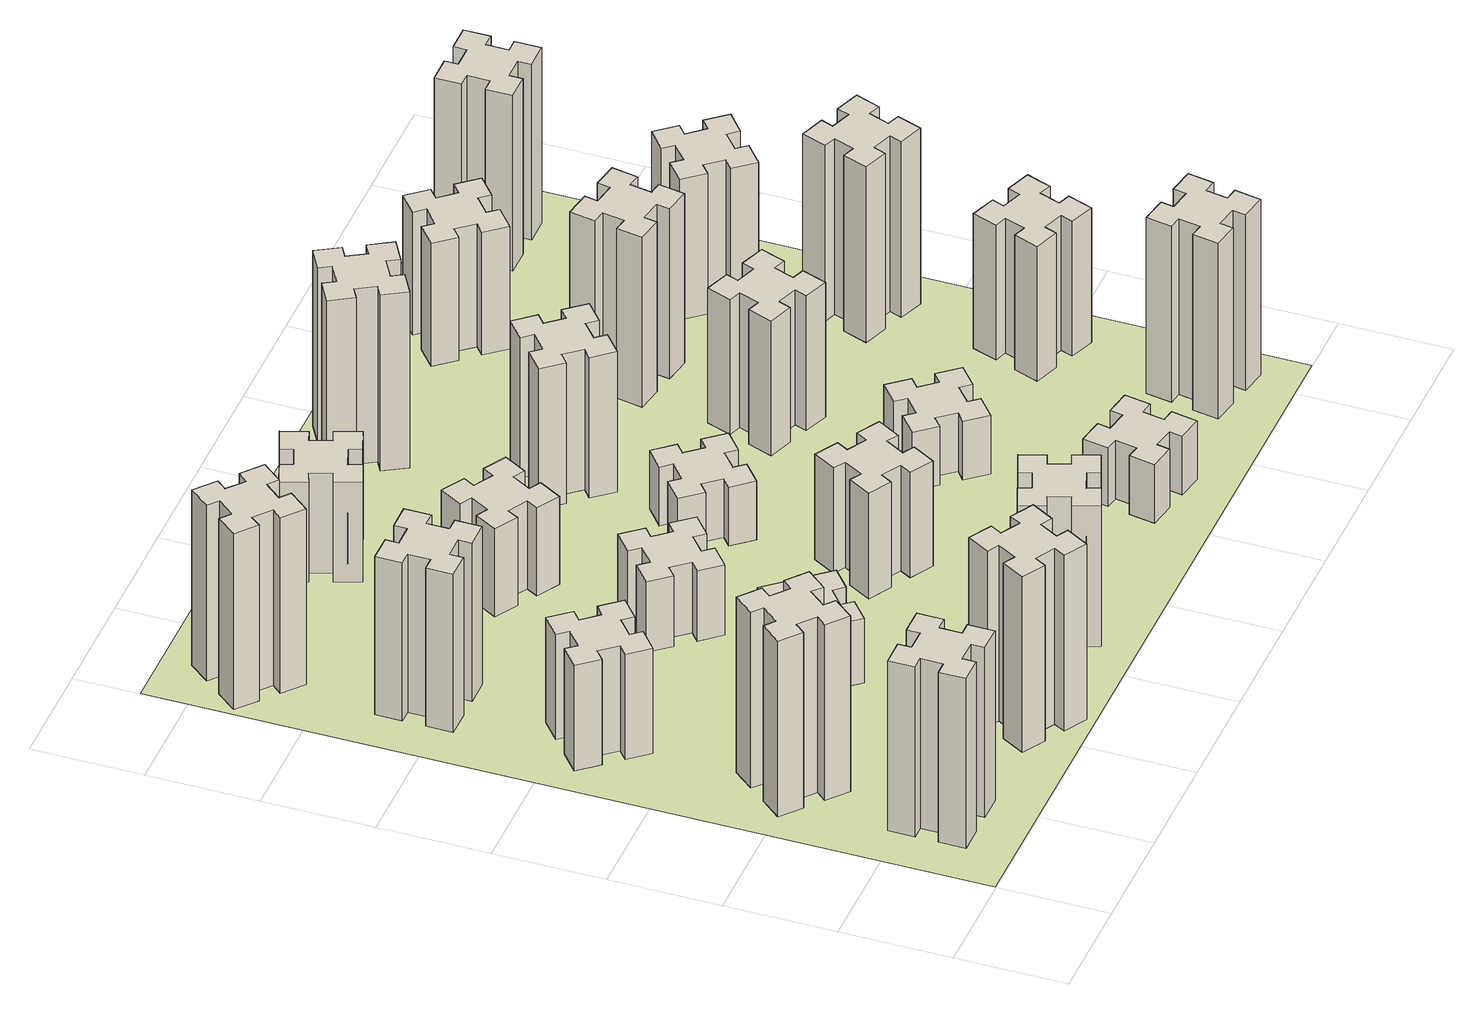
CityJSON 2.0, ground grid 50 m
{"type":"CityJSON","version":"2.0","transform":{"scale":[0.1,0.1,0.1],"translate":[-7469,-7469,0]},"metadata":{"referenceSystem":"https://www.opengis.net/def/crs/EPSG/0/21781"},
"CityObjects":{
"building1":{"type":"Building","attributes":{"class":"1000","function":"1000","usage":"1000","yearOfConstruction":2016,"roofType":"1000","measuredHeight":87,"storeysAboveGround":30,"storeysBelowGround":0},"geometry":[{"type":"Solid","lod":"1","boundaries":[[[[0,1,2,3,4,5,6,7,8,9,10,11,12,13,14,15,16,17,18,19]],[[17,16,20,21]],[[16,15,22,20]],[[15,14,23,22]],[[14,13,24,23]],[[13,12,25,24]],[[12,11,26,25]],[[11,10,27,26]],[[10,9,28,27]],[[9,8,29,28]],[[8,7,30,29]],[[7,6,31,30]],[[6,5,32,31]],[[5,4,33,32]],[[4,3,34,33]],[[3,2,35,34]],[[2,1,36,35]],[[1,0,37,36]],[[0,19,38,37]],[[19,18,39,38]],[[18,17,21,39]],[[24,25,26,27,28,29,30,31,32,33,34,35,36,37,38,39,21,20,22,23]]]]}]},
"building2":{"type":"Building","attributes":{"class":"1000","function":"1000","usage":"1000","yearOfConstruction":2016,"roofType":"1000","measuredHeight":90,"storeysAboveGround":30,"storeysBelowGround":0},"geometry":[{"type":"Solid","lod":"1","boundaries":[[[[40,41,42,43,44,45,46,47,48,49,50,51,52,53,54,55,56,57,58,59]],[[57,56,60,61]],[[56,55,62,60]],[[55,54,63,62]],[[54,53,64,63]],[[53,52,65,64]],[[52,51,66,65]],[[51,50,67,66]],[[50,49,68,67]],[[49,48,69,68]],[[48,47,70,69]],[[47,46,71,70]],[[46,45,72,71]],[[45,44,73,72]],[[44,43,74,73]],[[43,42,75,74]],[[42,41,76,75]],[[41,40,77,76]],[[40,59,78,77]],[[59,58,79,78]],[[58,57,61,79]],[[64,65,66,67,68,69,70,71,72,73,74,75,76,77,78,79,61,60,62,63]]]]}]},
"building3":{"type":"Building","attributes":{"class":"1000","function":"1000","usage":"1000","yearOfConstruction":2016,"roofType":"1000","measuredHeight":54,"storeysAboveGround":30,"storeysBelowGround":0},"geometry":[{"type":"Solid","lod":"1","boundaries":[[[[80,81,82,83,84,85,86,87,88,89,90,91,92,93,94,95,96,97,98,99]],[[97,96,100,101]],[[96,95,102,100]],[[95,94,103,102]],[[94,93,104,103]],[[93,92,105,104]],[[92,91,106,105]],[[91,90,107,106]],[[90,89,108,107]],[[89,88,109,108]],[[88,87,110,109]],[[87,86,111,110]],[[86,85,112,111]],[[85,84,113,112]],[[84,83,114,113]],[[83,82,115,114]],[[82,81,116,115]],[[81,80,117,116]],[[80,99,118,117]],[[99,98,119,118]],[[98,97,101,119]],[[104,105,106,107,108,109,110,111,112,113,114,115,116,117,118,119,101,100,102,103]]]]}]},
"building4":{"type":"Building","attributes":{"class":"1000","function":"1000","usage":"1000","yearOfConstruction":2016,"roofType":"1000","measuredHeight":81,"storeysAboveGround":30,"storeysBelowGround":0},"geometry":[{"type":"Solid","lod":"1","boundaries":[[[[120,121,122,123,124,125,126,127,128,129,130,131,132,133,134,135,136,137,138,139]],[[137,136,140,141]],[[136,135,142,140]],[[135,134,143,142]],[[134,133,144,143]],[[133,132,145,144]],[[132,131,146,145]],[[131,130,147,146]],[[130,129,148,147]],[[129,128,149,148]],[[128,127,150,149]],[[127,126,151,150]],[[126,125,152,151]],[[125,124,153,152]],[[124,123,154,153]],[[123,122,155,154]],[[122,121,156,155]],[[121,120,157,156]],[[120,139,158,157]],[[139,138,159,158]],[[138,137,141,159]],[[144,145,146,147,148,149,150,151,152,153,154,155,156,157,158,159,141,140,142,143]]]]}]},
"building5":{"type":"Building","attributes":{"class":"1000","function":"1000","usage":"1000","yearOfConstruction":2016,"roofType":"1000","measuredHeight":90,"storeysAboveGround":30,"storeysBelowGround":0},"geometry":[{"type":"Solid","lod":"1","boundaries":[[[[160,161,162,163,164,165,166,167,168,169,170,171,172,173,174,175,176,177,178,179]],[[177,176,180,181]],[[176,175,182,180]],[[175,174,183,182]],[[174,173,184,183]],[[173,172,185,184]],[[172,171,186,185]],[[171,170,187,186]],[[170,169,188,187]],[[169,168,189,188]],[[168,167,190,189]],[[167,166,191,190]],[[166,165,192,191]],[[165,164,193,192]],[[164,163,194,193]],[[163,162,195,194]],[[162,161,196,195]],[[161,160,197,196]],[[160,179,198,197]],[[179,178,199,198]],[[178,177,181,199]],[[184,185,186,187,188,189,190,191,192,193,194,195,196,197,198,199,181,180,182,183]]]]}]},
"building6":{"type":"Building","attributes":{"class":"1000","function":"1000","usage":"1000","yearOfConstruction":2016,"roofType":"1000","measuredHeight":90,"storeysAboveGround":30,"storeysBelowGround":0},"geometry":[{"type":"Solid","lod":"1","boundaries":[[[[200,201,202,203,204,205,206,207,208,209,210,211,212,213,214,215,216,217,218,219]],[[217,216,220,221]],[[216,215,222,220]],[[215,214,223,222]],[[214,213,224,223]],[[213,212,225,224]],[[212,211,226,225]],[[211,210,227,226]],[[210,209,228,227]],[[209,208,229,228]],[[208,207,230,229]],[[207,206,231,230]],[[206,205,232,231]],[[205,204,233,232]],[[204,203,234,233]],[[203,202,235,234]],[[202,201,236,235]],[[201,200,237,236]],[[200,219,238,237]],[[219,218,239,238]],[[218,217,221,239]],[[224,225,226,227,228,229,230,231,232,233,234,235,236,237,238,239,221,220,222,223]]]]}]},
"building7":{"type":"Building","attributes":{"class":"1000","function":"1000","usage":"1000","yearOfConstruction":2016,"roofType":"1000","measuredHeight":33,"storeysAboveGround":30,"storeysBelowGround":0},"geometry":[{"type":"Solid","lod":"1","boundaries":[[[[240,241,242,243,244,245,246,247,248,249,250,251,252,253,254,255,256,257,258,259]],[[257,256,260,261]],[[256,255,262,260]],[[255,254,263,262]],[[254,253,264,263]],[[253,252,265,264]],[[252,251,266,265]],[[251,250,267,266]],[[250,249,268,267]],[[249,248,269,268]],[[248,247,270,269]],[[247,246,271,270]],[[246,245,272,271]],[[245,244,273,272]],[[244,243,274,273]],[[243,242,275,274]],[[242,241,276,275]],[[241,240,277,276]],[[240,259,278,277]],[[259,258,279,278]],[[258,257,261,279]],[[264,265,266,267,268,269,270,271,272,273,274,275,276,277,278,279,261,260,262,263]]]]}]},
"building8":{"type":"Building","attributes":{"class":"1000","function":"1000","usage":"1000","yearOfConstruction":2016,"roofType":"1000","measuredHeight":36,"storeysAboveGround":30,"storeysBelowGround":0},"geometry":[{"type":"Solid","lod":"1","boundaries":[[[[280,281,282,283,284,285,286,287,288,289,290,291,292,293,294,295,296,297,298,299]],[[297,296,300,301]],[[296,295,302,300]],[[295,294,303,302]],[[294,293,304,303]],[[293,292,305,304]],[[292,291,306,305]],[[291,290,307,306]],[[290,289,308,307]],[[289,288,309,308]],[[288,287,310,309]],[[287,286,311,310]],[[286,285,312,311]],[[285,284,313,312]],[[284,283,314,313]],[[283,282,315,314]],[[282,281,316,315]],[[281,280,317,316]],[[280,299,318,317]],[[299,298,319,318]],[[298,297,301,319]],[[304,305,306,307,308,309,310,311,312,313,314,315,316,317,318,319,301,300,302,303]]]]}]},
"building9":{"type":"Building","attributes":{"class":"1000","function":"1000","usage":"1000","yearOfConstruction":2016,"roofType":"1000","measuredHeight":72,"storeysAboveGround":30,"storeysBelowGround":0},"geometry":[{"type":"Solid","lod":"1","boundaries":[[[[320,321,322,323,324,325,326,327,328,329,330,331,332,333,334,335,336,337,338,339]],[[337,336,340,341]],[[336,335,342,340]],[[335,334,343,342]],[[334,333,344,343]],[[333,332,345,344]],[[332,331,346,345]],[[331,330,347,346]],[[330,329,348,347]],[[329,328,349,348]],[[328,327,350,349]],[[327,326,351,350]],[[326,325,352,351]],[[325,324,353,352]],[[324,323,354,353]],[[323,322,355,354]],[[322,321,356,355]],[[321,320,357,356]],[[320,339,358,357]],[[339,338,359,358]],[[338,337,341,359]],[[344,345,346,347,348,349,350,351,352,353,354,355,356,357,358,359,341,340,342,343]]]]}]},
"building10":{"type":"Building","attributes":{"class":"1000","function":"1000","usage":"1000","yearOfConstruction":2016,"roofType":"1000","measuredHeight":45,"storeysAboveGround":30,"storeysBelowGround":0},"geometry":[{"type":"Solid","lod":"1","boundaries":[[[[360,361,362,363,364,365,366,367,368,369,370,371,372,373,374,375,376,377,378,379]],[[377,376,380,381]],[[376,375,382,380]],[[375,374,383,382]],[[374,373,384,383]],[[373,372,385,384]],[[372,371,386,385]],[[371,370,387,386]],[[370,369,388,387]],[[369,368,389,388]],[[368,367,390,389]],[[367,366,391,390]],[[366,365,392,391]],[[365,364,393,392]],[[364,363,394,393]],[[363,362,395,394]],[[362,361,396,395]],[[361,360,397,396]],[[360,379,398,397]],[[379,378,399,398]],[[378,377,381,399]],[[384,385,386,387,388,389,390,391,392,393,394,395,396,397,398,399,381,380,382,383]]]]}]},
"building11":{"type":"Building","attributes":{"class":"1000","function":"1000","usage":"1000","yearOfConstruction":2016,"roofType":"1000","measuredHeight":51,"storeysAboveGround":30,"storeysBelowGround":0},"geometry":[{"type":"Solid","lod":"1","boundaries":[[[[400,401,402,403,404,405,406,407,408,409,410,411,412,413,414,415,416,417,418,419]],[[417,416,420,421]],[[416,415,422,420]],[[415,414,423,422]],[[414,413,424,423]],[[413,412,425,424]],[[412,411,426,425]],[[411,410,427,426]],[[410,409,428,427]],[[409,408,429,428]],[[408,407,430,429]],[[407,406,431,430]],[[406,405,432,431]],[[405,404,433,432]],[[404,403,434,433]],[[403,402,435,434]],[[402,401,436,435]],[[401,400,437,436]],[[400,419,438,437]],[[419,418,439,438]],[[418,417,421,439]],[[424,425,426,427,428,429,430,431,432,433,434,435,436,437,438,439,421,420,422,423]]]]}]},
"building12":{"type":"Building","attributes":{"class":"1000","function":"1000","usage":"1000","yearOfConstruction":2016,"roofType":"1000","measuredHeight":54,"storeysAboveGround":30,"storeysBelowGround":0},"geometry":[{"type":"Solid","lod":"1","boundaries":[[[[440,441,442,443,444,445,446,447,448,449,450,451,452,453,454,455,456,457,458,459]],[[457,456,460,461]],[[456,455,462,460]],[[455,454,463,462]],[[454,453,464,463]],[[453,452,465,464]],[[452,451,466,465]],[[451,450,467,466]],[[450,449,468,467]],[[449,448,469,468]],[[448,447,470,469]],[[447,446,471,470]],[[446,445,472,471]],[[445,444,473,472]],[[444,443,474,473]],[[443,442,475,474]],[[442,441,476,475]],[[441,440,477,476]],[[440,459,478,477]],[[459,458,479,478]],[[458,457,461,479]],[[464,465,466,467,468,469,470,471,472,473,474,475,476,477,478,479,461,460,462,463]]]]}]},
"building13":{"type":"Building","attributes":{"class":"1000","function":"1000","usage":"1000","yearOfConstruction":2016,"roofType":"1000","measuredHeight":30,"storeysAboveGround":30,"storeysBelowGround":0},"geometry":[{"type":"Solid","lod":"1","boundaries":[[[[480,481,482,483,484,485,486,487,488,489,490,491,492,493,494,495,496,497,498,499]],[[497,496,500,501]],[[496,495,502,500]],[[495,494,503,502]],[[494,493,504,503]],[[493,492,505,504]],[[492,491,506,505]],[[491,490,507,506]],[[490,489,508,507]],[[489,488,509,508]],[[488,487,510,509]],[[487,486,511,510]],[[486,485,512,511]],[[485,484,513,512]],[[484,483,514,513]],[[483,482,515,514]],[[482,481,516,515]],[[481,480,517,516]],[[480,499,518,517]],[[499,498,519,518]],[[498,497,501,519]],[[504,505,506,507,508,509,510,511,512,513,514,515,516,517,518,519,501,500,502,503]]]]}]},
"building14":{"type":"Building","attributes":{"class":"1000","function":"1000","usage":"1000","yearOfConstruction":2016,"roofType":"1000","measuredHeight":72,"storeysAboveGround":30,"storeysBelowGround":0},"geometry":[{"type":"Solid","lod":"1","boundaries":[[[[520,521,522,523,524,525,526,527,528,529,530,531,532,533,534,535,536,537,538,539]],[[537,536,540,541]],[[536,535,542,540]],[[535,534,543,542]],[[534,533,544,543]],[[533,532,545,544]],[[532,531,546,545]],[[531,530,547,546]],[[530,529,548,547]],[[529,528,549,548]],[[528,527,550,549]],[[527,526,551,550]],[[526,525,552,551]],[[525,524,553,552]],[[524,523,554,553]],[[523,522,555,554]],[[522,521,556,555]],[[521,520,557,556]],[[520,539,558,557]],[[539,538,559,558]],[[538,537,541,559]],[[544,545,546,547,548,549,550,551,552,553,554,555,556,557,558,559,541,540,542,543]]]]}]},
"building15":{"type":"Building","attributes":{"class":"1000","function":"1000","usage":"1000","yearOfConstruction":2016,"roofType":"1000","measuredHeight":30,"storeysAboveGround":30,"storeysBelowGround":0},"geometry":[{"type":"Solid","lod":"1","boundaries":[[[[560,561,562,563,564,565,566,567,568,569,570,571,572,573,574,575,576,577,578,579]],[[577,576,580,581]],[[576,575,582,580]],[[575,574,583,582]],[[574,573,584,583]],[[573,572,585,584]],[[572,571,586,585]],[[571,570,587,586]],[[570,569,588,587]],[[569,568,589,588]],[[568,567,590,589]],[[567,566,591,590]],[[566,565,592,591]],[[565,564,593,592]],[[564,563,594,593]],[[563,562,595,594]],[[562,561,596,595]],[[561,560,597,596]],[[560,579,598,597]],[[579,578,599,598]],[[578,577,581,599]],[[584,585,586,587,588,589,590,591,592,593,594,595,596,597,598,599,581,580,582,583]]]]}]},
"building16":{"type":"Building","attributes":{"class":"1000","function":"1000","usage":"1000","yearOfConstruction":2016,"roofType":"1000","measuredHeight":90,"storeysAboveGround":30,"storeysBelowGround":0},"geometry":[{"type":"Solid","lod":"1","boundaries":[[[[600,601,602,603,604,605,606,607,608,609,610,611,612,613,614,615,616,617,618,619]],[[617,616,620,621]],[[616,615,622,620]],[[615,614,623,622]],[[614,613,624,623]],[[613,612,625,624]],[[612,611,626,625]],[[611,610,627,626]],[[610,609,628,627]],[[609,608,629,628]],[[608,607,630,629]],[[607,606,631,630]],[[606,605,632,631]],[[605,604,633,632]],[[604,603,634,633]],[[603,602,635,634]],[[602,601,636,635]],[[601,600,637,636]],[[600,619,638,637]],[[619,618,639,638]],[[618,617,621,639]],[[624,625,626,627,628,629,630,631,632,633,634,635,636,637,638,639,621,620,622,623]]]]}]},
"building17":{"type":"Building","attributes":{"class":"1000","function":"1000","usage":"1000","yearOfConstruction":2016,"roofType":"1000","measuredHeight":30,"storeysAboveGround":30,"storeysBelowGround":0},"geometry":[{"type":"Solid","lod":"1","boundaries":[[[[640,641,642,643,644,645,646,647,648,649,650,651,652,653,654,655,656,657,658,659]],[[657,656,660,661]],[[656,655,662,660]],[[655,654,663,662]],[[654,653,664,663]],[[653,652,665,664]],[[652,651,666,665]],[[651,650,667,666]],[[650,649,668,667]],[[649,648,669,668]],[[648,647,670,669]],[[647,646,671,670]],[[646,645,672,671]],[[645,644,673,672]],[[644,643,674,673]],[[643,642,675,674]],[[642,641,676,675]],[[641,640,677,676]],[[640,659,678,677]],[[659,658,679,678]],[[658,657,661,679]],[[664,665,666,667,668,669,670,671,672,673,674,675,676,677,678,679,661,660,662,663]]]]}]},
"building18":{"type":"Building","attributes":{"class":"1000","function":"1000","usage":"1000","yearOfConstruction":2016,"roofType":"1000","measuredHeight":69,"storeysAboveGround":30,"storeysBelowGround":0},"geometry":[{"type":"Solid","lod":"1","boundaries":[[[[680,681,682,683,684,685,686,687,688,689,690,691,692,693,694,695,696,697,698,699]],[[697,696,700,701]],[[696,695,702,700]],[[695,694,703,702]],[[694,693,704,703]],[[693,692,705,704]],[[692,691,706,705]],[[691,690,707,706]],[[690,689,708,707]],[[689,688,709,708]],[[688,687,710,709]],[[687,686,711,710]],[[686,685,712,711]],[[685,684,713,712]],[[684,683,714,713]],[[683,682,715,714]],[[682,681,716,715]],[[681,680,717,716]],[[680,699,718,717]],[[699,698,719,718]],[[698,697,701,719]],[[704,705,706,707,708,709,710,711,712,713,714,715,716,717,718,719,701,700,702,703]]]]}]},
"building19":{"type":"Building","attributes":{"class":"1000","function":"1000","usage":"1000","yearOfConstruction":2016,"roofType":"1000","measuredHeight":87,"storeysAboveGround":30,"storeysBelowGround":0},"geometry":[{"type":"Solid","lod":"1","boundaries":[[[[720,721,722,723,724,725,726,727,728,729,730,731,732,733,734,735,736,737,738,739]],[[737,736,740,741]],[[736,735,742,740]],[[735,734,743,742]],[[734,733,744,743]],[[733,732,745,744]],[[732,731,746,745]],[[731,730,747,746]],[[730,729,748,747]],[[729,728,749,748]],[[728,727,750,749]],[[727,726,751,750]],[[726,725,752,751]],[[725,724,753,752]],[[724,723,754,753]],[[723,722,755,754]],[[722,721,756,755]],[[721,720,757,756]],[[720,739,758,757]],[[739,738,759,758]],[[738,737,741,759]],[[744,745,746,747,748,749,750,751,752,753,754,755,756,757,758,759,741,740,742,743]]]]}]},
"building20":{"type":"Building","attributes":{"class":"1000","function":"1000","usage":"1000","yearOfConstruction":2016,"roofType":"1000","measuredHeight":90,"storeysAboveGround":30,"storeysBelowGround":0},"geometry":[{"type":"Solid","lod":"1","boundaries":[[[[760,761,762,763,764,765,766,767,768,769,770,771,772,773,774,775,776,777,778,779]],[[777,776,780,781]],[[776,775,782,780]],[[775,774,783,782]],[[774,773,784,783]],[[773,772,785,784]],[[772,771,786,785]],[[771,770,787,786]],[[770,769,788,787]],[[769,768,789,788]],[[768,767,790,789]],[[767,766,791,790]],[[766,765,792,791]],[[765,764,793,792]],[[764,763,794,793]],[[763,762,795,794]],[[762,761,796,795]],[[761,760,797,796]],[[760,779,798,797]],[[779,778,799,798]],[[778,777,781,799]],[[784,785,786,787,788,789,790,791,792,793,794,795,796,797,798,799,781,780,782,783]]]]}]},
"building21":{"type":"Building","attributes":{"class":"1000","function":"1000","usage":"1000","yearOfConstruction":2016,"roofType":"1000","measuredHeight":63,"storeysAboveGround":30,"storeysBelowGround":0},"geometry":[{"type":"Solid","lod":"1","boundaries":[[[[800,801,802,803,804,805,806,807,808,809,810,811,812,813,814,815,816,817,818,819]],[[817,816,820,821]],[[816,815,822,820]],[[815,814,823,822]],[[814,813,824,823]],[[813,812,825,824]],[[812,811,826,825]],[[811,810,827,826]],[[810,809,828,827]],[[809,808,829,828]],[[808,807,830,829]],[[807,806,831,830]],[[806,805,832,831]],[[805,804,833,832]],[[804,803,834,833]],[[803,802,835,834]],[[802,801,836,835]],[[801,800,837,836]],[[800,819,838,837]],[[819,818,839,838]],[[818,817,821,839]],[[824,825,826,827,828,829,830,831,832,833,834,835,836,837,838,839,821,820,822,823]]]]}]},
"building22":{"type":"Building","attributes":{"class":"1000","function":"1000","usage":"1000","yearOfConstruction":2016,"roofType":"1000","measuredHeight":69,"storeysAboveGround":30,"storeysBelowGround":0},"geometry":[{"type":"Solid","lod":"1","boundaries":[[[[840,841,842,843,844,845,846,847,848,849,850,851,852,853,854,855,856,857,858,859]],[[857,856,860,861]],[[856,855,862,860]],[[855,854,863,862]],[[854,853,864,863]],[[853,852,865,864]],[[852,851,866,865]],[[851,850,867,866]],[[850,849,868,867]],[[849,848,869,868]],[[848,847,870,869]],[[847,846,871,870]],[[846,845,872,871]],[[845,844,873,872]],[[844,843,874,873]],[[843,842,875,874]],[[842,841,876,875]],[[841,840,877,876]],[[840,859,878,877]],[[859,858,879,878]],[[858,857,861,879]],[[864,865,866,867,868,869,870,871,872,873,874,875,876,877,878,879,861,860,862,863]]]]}]},
"building23":{"type":"Building","attributes":{"class":"1000","function":"1000","usage":"1000","yearOfConstruction":2016,"roofType":"1000","measuredHeight":90,"storeysAboveGround":30,"storeysBelowGround":0},"geometry":[{"type":"Solid","lod":"1","boundaries":[[[[880,881,882,883,884,885,886,887,888,889,890,891,892,893,894,895,896,897,898,899]],[[897,896,900,901]],[[896,895,902,900]],[[895,894,903,902]],[[894,893,904,903]],[[893,892,905,904]],[[892,891,906,905]],[[891,890,907,906]],[[890,889,908,907]],[[889,888,909,908]],[[888,887,910,909]],[[887,886,911,910]],[[886,885,912,911]],[[885,884,913,912]],[[884,883,914,913]],[[883,882,915,914]],[[882,881,916,915]],[[881,880,917,916]],[[880,899,918,917]],[[899,898,919,918]],[[898,897,901,919]],[[904,905,906,907,908,909,910,911,912,913,914,915,916,917,918,919,901,900,902,903]]]]}]},
"building24":{"type":"Building","attributes":{"class":"1000","function":"1000","usage":"1000","yearOfConstruction":2016,"roofType":"1000","measuredHeight":72,"storeysAboveGround":30,"storeysBelowGround":0},"geometry":[{"type":"Solid","lod":"1","boundaries":[[[[920,921,922,923,924,925,926,927,928,929,930,931,932,933,934,935,936,937,938,939]],[[937,936,940,941]],[[936,935,942,940]],[[935,934,943,942]],[[934,933,944,943]],[[933,932,945,944]],[[932,931,946,945]],[[931,930,947,946]],[[930,929,948,947]],[[929,928,949,948]],[[928,927,950,949]],[[927,926,951,950]],[[926,925,952,951]],[[925,924,953,952]],[[924,923,954,953]],[[923,922,955,954]],[[922,921,956,955]],[[921,920,957,956]],[[920,939,958,957]],[[939,938,959,958]],[[938,937,941,959]],[[944,945,946,947,948,949,950,951,952,953,954,955,956,957,958,959,941,940,942,943]]]]}]},
"building25":{"type":"Building","attributes":{"class":"1000","function":"1000","usage":"1000","yearOfConstruction":2016,"roofType":"1000","measuredHeight":90,"storeysAboveGround":30,"storeysBelowGround":0},"geometry":[{"type":"Solid","lod":"1","boundaries":[[[[960,961,962,963,964,965,966,967,968,969,970,971,972,973,974,975,976,977,978,979]],[[977,976,980,981]],[[976,975,982,980]],[[975,974,983,982]],[[974,973,984,983]],[[973,972,985,984]],[[972,971,986,985]],[[971,970,987,986]],[[970,969,988,987]],[[969,968,989,988]],[[968,967,990,989]],[[967,966,991,990]],[[966,965,992,991]],[[965,964,993,992]],[[964,963,994,993]],[[963,962,995,994]],[[962,961,996,995]],[[961,960,997,996]],[[960,979,998,997]],[[979,978,999,998]],[[978,977,981,999]],[[984,985,986,987,988,989,990,991,992,993,994,995,996,997,998,999,981,980,982,983]]]]}]},
"landuse1":{"type":"LandUse","attributes":{"name":"plot1","function":"1010"},"geometry":[{"type":"MultiSurface","lod":"1","boundaries":[[[1000,1001,1002,1003]]]}]}
},
"vertices":[
[265,425,0],[265,325,0],[205,325,0],[205,205,0],[325,205,0],[325,265,0],[425,265,0],[425,205,0],[545,205,0],[545,325,0],[485,325,0],[485,425,0],[545,425,0],[545,545,0],[425,545,0],[425,485,0],[325,485,0],[325,545,0],[205,545,0],[205,425,0],[325,485,870],[325,545,870],[425,485,870],[425,545,870],[545,545,870],[545,425,870],[485,425,870],[485,325,870],[545,325,870],[545,205,870],[425,205,870],[425,265,870],[325,265,870],[325,205,870],[205,205,870],[205,325,870],[265,325,870],[265,425,870],[205,425,870],[205,545,870],
[484,1067,0],[408,1132,0],[446,1178,0],[354,1255,0],[277,1163,0],[323,1124,0],[259,1048,0],[213,1086,0],[136,994,0],[228,917,0],[266,963,0],[343,899,0],[304,853,0],[396,776,0],[473,868,0],[427,906,0],[492,983,0],[538,944,0],[615,1036,0],[523,1113,0],[492,983,900],[538,944,900],[427,906,900],[473,868,900],[396,776,900],[304,853,900],[343,899,900],[266,963,900],[228,917,900],[136,994,900],[213,1086,900],[259,1048,900],[323,1124,900],[277,1163,900],[354,1255,900],[446,1178,900],[408,1132,900],[484,1067,900],[523,1113,900],[615,1036,900],
[492,1888,0],[427,1964,0],[473,2003,0],[396,2095,0],[304,2018,0],[343,1972,0],[266,1907,0],[228,1953,0],[136,1876,0],[213,1784,0],[259,1823,0],[323,1746,0],[277,1708,0],[354,1616,0],[446,1693,0],[408,1739,0],[484,1803,0],[523,1757,0],[615,1834,0],[538,1926,0],[484,1803,540],[523,1757,540],[408,1739,540],[446,1693,540],[354,1616,540],[277,1708,540],[323,1746,540],[259,1823,540],[213,1784,540],[136,1876,540],[228,1953,540],[266,1907,540],[343,1972,540],[304,2018,540],[396,2095,540],[473,2003,540],[427,1964,540],[492,1888,540],[538,1926,540],[615,1834,540],
[485,2545,0],[485,2645,0],[545,2645,0],[545,2765,0],[425,2765,0],[425,2705,0],[325,2705,0],[325,2765,0],[205,2765,0],[205,2645,0],[265,2645,0],[265,2545,0],[205,2545,0],[205,2425,0],[325,2425,0],[325,2485,0],[425,2485,0],[425,2425,0],[545,2425,0],[545,2545,0],[425,2485,810],[425,2425,810],[325,2485,810],[325,2425,810],[205,2425,810],[205,2545,810],[265,2545,810],[265,2645,810],[205,2645,810],[205,2765,810],[325,2765,810],[325,2705,810],[425,2705,810],[425,2765,810],[545,2765,810],[545,2645,810],[485,2645,810],[485,2545,810],[545,2545,810],[545,2425,810],
[1214,346,0],[1127,396,0],[1157,448,0],[1053,508,0],[993,404,0],[1045,374,0],[995,287,0],[943,317,0],[883,213,0],[987,153,0],[1017,205,0],[1104,155,0],[1074,103,0],[1178,43,0],[1238,147,0],[1186,177,0],[1236,264,0],[1288,234,0],[1348,338,0],[1244,398,0],[1236,264,900],[1288,234,900],[1186,177,900],[1238,147,900],[1178,43,900],[1074,103,900],[1104,155,900],[1017,205,900],[987,153,900],[883,213,900],[943,317,900],[995,287,900],[1045,374,900],[993,404,900],[1053,508,900],[1157,448,900],[1127,396,900],[1214,346,900],[1244,398,900],[1348,338,900],
[384,3387,0],[308,3452,0],[346,3498,0],[254,3575,0],[177,3483,0],[223,3444,0],[159,3368,0],[113,3406,0],[36,3314,0],[128,3237,0],[166,3283,0],[243,3219,0],[204,3173,0],[296,3096,0],[373,3188,0],[327,3226,0],[392,3303,0],[438,3264,0],[515,3356,0],[423,3433,0],[392,3303,900],[438,3264,900],[327,3226,900],[373,3188,900],[296,3096,900],[204,3173,900],[243,3219,900],[166,3283,900],[128,3237,900],[36,3314,900],[113,3406,900],[159,3368,900],[223,3444,900],[177,3483,900],[254,3575,900],[346,3498,900],[308,3452,900],[384,3387,900],[423,3433,900],[515,3356,900],
[1083,1332,0],[1006,1267,0],[968,1313,0],[876,1236,0],[953,1144,0],[999,1183,0],[1063,1106,0],[1017,1068,0],[1094,976,0],[1186,1053,0],[1148,1099,0],[1224,1163,0],[1263,1117,0],[1355,1194,0],[1278,1286,0],[1232,1248,0],[1167,1324,0],[1213,1363,0],[1136,1455,0],[1044,1378,0],[1167,1324,330],[1213,1363,330],[1232,1248,330],[1278,1286,330],[1355,1194,330],[1263,1117,330],[1224,1163,330],[1148,1099,330],[1186,1053,330],[1094,976,330],[1017,1068,330],[1063,1106,330],[999,1183,330],[953,1144,330],[876,1236,330],[968,1313,330],[1006,1267,330],[1083,1332,330],[1044,1378,330],[1136,1455,330],
[1183,1972,0],[1106,1907,0],[1068,1953,0],[976,1876,0],[1053,1784,0],[1099,1823,0],[1163,1746,0],[1117,1708,0],[1194,1616,0],[1286,1693,0],[1248,1739,0],[1324,1803,0],[1363,1757,0],[1455,1834,0],[1378,1926,0],[1332,1888,0],[1267,1964,0],[1313,2003,0],[1236,2095,0],[1144,2018,0],[1267,1964,360],[1313,2003,360],[1332,1888,360],[1378,1926,360],[1455,1834,360],[1363,1757,360],[1324,1803,360],[1248,1739,360],[1286,1693,360],[1194,1616,360],[1117,1708,360],[1163,1746,360],[1099,1823,360],[1053,1784,360],[976,1876,360],[1068,1953,360],[1106,1907,360],[1183,1972,360],[1144,2018,360],[1236,2095,360],
[1765,496,0],[1671,462,0],[1650,518,0],[1537,477,0],[1579,364,0],[1635,385,0],[1669,291,0],[1613,270,0],[1654,157,0],[1767,199,0],[1746,255,0],[1840,289,0],[1860,233,0],[1973,274,0],[1932,387,0],[1876,366,0],[1842,460,0],[1898,480,0],[1857,593,0],[1744,552,0],[1842,460,720],[1898,480,720],[1876,366,720],[1932,387,720],[1973,274,720],[1860,233,720],[1840,289,720],[1746,255,720],[1767,199,720],[1654,157,720],[1613,270,720],[1669,291,720],[1635,385,720],[1579,364,720],[1537,477,720],[1650,518,720],[1671,462,720],[1765,496,720],[1744,552,720],[1857,593,720],
[1117,2525,0],[1204,2475,0],[1174,2423,0],[1278,2363,0],[1338,2467,0],[1286,2497,0],[1336,2584,0],[1388,2554,0],[1448,2658,0],[1344,2718,0],[1314,2666,0],[1227,2716,0],[1257,2768,0],[1153,2828,0],[1093,2724,0],[1145,2694,0],[1095,2607,0],[1043,2637,0],[983,2533,0],[1087,2473,0],[1095,2607,450],[1043,2637,450],[1145,2694,450],[1093,2724,450],[1153,2828,450],[1257,2768,450],[1227,2716,450],[1314,2666,450],[1344,2718,450],[1448,2658,450],[1388,2554,450],[1336,2584,450],[1286,2497,450],[1338,2467,450],[1278,2363,450],[1174,2423,450],[1204,2475,450],[1117,2525,450],[1087,2473,450],[983,2533,450],
[1125,3456,0],[1031,3422,0],[1010,3478,0],[897,3437,0],[939,3324,0],[995,3345,0],[1029,3251,0],[973,3230,0],[1014,3117,0],[1127,3159,0],[1106,3215,0],[1200,3249,0],[1220,3193,0],[1333,3234,0],[1292,3347,0],[1236,3326,0],[1202,3420,0],[1258,3440,0],[1217,3553,0],[1104,3512,0],[1202,3420,510],[1258,3440,510],[1236,3326,510],[1292,3347,510],[1333,3234,510],[1220,3193,510],[1200,3249,510],[1106,3215,510],[1127,3159,510],[1014,3117,510],[973,3230,510],[1029,3251,510],[995,3345,510],[939,3324,510],[897,3437,510],[1010,3478,510],[1031,3422,510],[1125,3456,510],[1104,3512,510],[1217,3553,510],
[1954,1286,0],[1867,1336,0],[1897,1388,0],[1793,1448,0],[1733,1344,0],[1785,1314,0],[1735,1227,0],[1683,1257,0],[1623,1153,0],[1727,1093,0],[1757,1145,0],[1844,1095,0],[1814,1043,0],[1918,983,0],[1978,1087,0],[1926,1117,0],[1976,1204,0],[2028,1174,0],[2088,1278,0],[1984,1338,0],[1976,1204,540],[2028,1174,540],[1926,1117,540],[1978,1087,540],[1918,983,540],[1814,1043,540],[1844,1095,540],[1757,1145,540],[1727,1093,540],[1623,1153,540],[1683,1257,540],[1735,1227,540],[1785,1314,540],[1733,1344,540],[1793,1448,540],[1897,1388,540],[1867,1336,540],[1954,1286,540],[1984,1338,540],[2088,1278,540],
[1972,1988,0],[1907,2064,0],[1953,2103,0],[1876,2195,0],[1784,2118,0],[1823,2072,0],[1746,2007,0],[1708,2053,0],[1616,1976,0],[1693,1884,0],[1739,1923,0],[1803,1846,0],[1757,1808,0],[1834,1716,0],[1926,1793,0],[1888,1839,0],[1964,1903,0],[2003,1857,0],[2095,1934,0],[2018,2026,0],[1964,1903,300],[2003,1857,300],[1888,1839,300],[1926,1793,300],[1834,1716,300],[1757,1808,300],[1803,1846,300],[1739,1923,300],[1693,1884,300],[1616,1976,300],[1708,2053,300],[1746,2007,300],[1823,2072,300],[1784,2118,300],[1876,2195,300],[1953,2103,300],[1907,2064,300],[1972,1988,300],[2018,2026,300],[2095,1934,300],
[2072,2628,0],[2007,2704,0],[2053,2743,0],[1976,2835,0],[1884,2758,0],[1923,2712,0],[1846,2647,0],[1808,2693,0],[1716,2616,0],[1793,2524,0],[1839,2563,0],[1903,2486,0],[1857,2448,0],[1934,2356,0],[2026,2433,0],[1988,2479,0],[2064,2543,0],[2103,2497,0],[2195,2574,0],[2118,2666,0],[2064,2543,720],[2103,2497,720],[1988,2479,720],[2026,2433,720],[1934,2356,720],[1857,2448,720],[1903,2486,720],[1839,2563,720],[1793,2524,720],[1716,2616,720],[1808,2693,720],[1846,2647,720],[1923,2712,720],[1884,2758,720],[1976,2835,720],[2053,2743,720],[2007,2704,720],[2072,2628,720],[2118,2666,720],[2195,2574,720],
[2596,444,0],[2578,345,0],[2519,356,0],[2498,237,0],[2617,217,0],[2627,276,0],[2725,258,0],[2715,199,0],[2833,178,0],[2854,297,0],[2795,307,0],[2812,405,0],[2871,395,0],[2892,513,0],[2774,534,0],[2764,475,0],[2665,492,0],[2676,551,0],[2557,572,0],[2537,454,0],[2665,492,300],[2676,551,300],[2764,475,300],[2774,534,300],[2892,513,300],[2871,395,300],[2812,405,300],[2795,307,300],[2854,297,300],[2833,178,300],[2715,199,300],[2725,258,300],[2627,276,300],[2617,217,300],[2498,237,300],[2519,356,300],[2578,345,300],[2596,444,300],[2537,454,300],[2557,572,300],
[1844,3556,0],[1757,3506,0],[1727,3558,0],[1623,3498,0],[1683,3394,0],[1735,3424,0],[1785,3337,0],[1733,3307,0],[1793,3203,0],[1897,3263,0],[1867,3315,0],[1954,3365,0],[1984,3313,0],[2088,3373,0],[2028,3477,0],[1976,3447,0],[1926,3534,0],[1978,3564,0],[1918,3668,0],[1814,3608,0],[1926,3534,900],[1978,3564,900],[1976,3447,900],[2028,3477,900],[2088,3373,900],[1984,3313,900],[1954,3365,900],[1867,3315,900],[1897,3263,900],[1793,3203,900],[1733,3307,900],[1785,3337,900],[1735,3424,900],[1683,3394,900],[1623,3498,900],[1727,3558,900],[1757,3506,900],[1844,3556,900],[1814,3608,900],[1918,3668,900],
[2628,1099,0],[2704,1163,0],[2743,1117,0],[2835,1194,0],[2758,1286,0],[2712,1248,0],[2647,1324,0],[2693,1363,0],[2616,1455,0],[2524,1378,0],[2563,1332,0],[2486,1267,0],[2448,1313,0],[2356,1236,0],[2433,1144,0],[2479,1183,0],[2543,1106,0],[2497,1068,0],[2574,976,0],[2666,1053,0],[2543,1106,300],[2497,1068,300],[2479,1183,300],[2433,1144,300],[2356,1236,300],[2448,1313,300],[2486,1267,300],[2563,1332,300],[2524,1378,300],[2616,1455,300],[2693,1363,300],[2647,1324,300],[2712,1248,300],[2758,1286,300],[2835,1194,300],[2743,1117,300],[2704,1163,300],[2628,1099,300],[2666,1053,300],[2574,976,300],
[2682,1871,0],[2716,1965,0],[2772,1944,0],[2813,2057,0],[2700,2098,0],[2680,2042,0],[2586,2076,0],[2607,2132,0],[2494,2173,0],[2453,2060,0],[2509,2040,0],[2475,1946,0],[2419,1967,0],[2377,1854,0],[2490,1813,0],[2511,1869,0],[2605,1835,0],[2584,1779,0],[2697,1737,0],[2738,1850,0],[2605,1835,690],[2584,1779,690],[2511,1869,690],[2490,1813,690],[2377,1854,690],[2419,1967,690],[2475,1946,690],[2509,2040,690],[2453,2060,690],[2494,2173,690],[2607,2132,690],[2586,2076,690],[2680,2042,690],[2700,2098,690],[2813,2057,690],[2772,1944,690],[2716,1965,690],[2682,1871,690],[2738,1850,690],[2697,1737,690],
[2596,2664,0],[2578,2565,0],[2519,2576,0],[2498,2457,0],[2617,2437,0],[2627,2496,0],[2725,2478,0],[2715,2419,0],[2833,2398,0],[2854,2517,0],[2795,2527,0],[2812,2625,0],[2871,2615,0],[2892,2733,0],[2774,2754,0],[2764,2695,0],[2665,2712,0],[2676,2771,0],[2557,2792,0],[2537,2674,0],[2665,2712,870],[2676,2771,870],[2764,2695,870],[2774,2754,870],[2892,2733,870],[2871,2615,870],[2812,2625,870],[2795,2527,870],[2854,2517,870],[2833,2398,870],[2715,2419,870],[2725,2478,870],[2627,2496,870],[2617,2437,870],[2498,2457,870],[2519,2576,870],[2578,2565,870],[2596,2664,870],[2537,2674,870],[2557,2792,870],
[3504,475,0],[3405,492,0],[3416,551,0],[3297,572,0],[3277,454,0],[3336,444,0],[3318,345,0],[3259,356,0],[3238,237,0],[3357,217,0],[3367,276,0],[3465,258,0],[3455,199,0],[3573,178,0],[3594,297,0],[3535,307,0],[3552,405,0],[3611,395,0],[3632,513,0],[3514,534,0],[3552,405,900],[3611,395,900],[3535,307,900],[3594,297,900],[3573,178,900],[3455,199,900],[3465,258,900],[3367,276,900],[3357,217,900],[3238,237,900],[3259,356,900],[3318,345,900],[3336,444,900],[3277,454,900],[3297,572,900],[3416,551,900],[3405,492,900],[3504,475,900],[3514,534,900],[3632,513,900],
[2812,3368,0],[2747,3444,0],[2793,3483,0],[2716,3575,0],[2624,3498,0],[2663,3452,0],[2586,3387,0],[2548,3433,0],[2456,3356,0],[2533,3264,0],[2579,3303,0],[2643,3226,0],[2597,3188,0],[2674,3096,0],[2766,3173,0],[2728,3219,0],[2804,3283,0],[2843,3237,0],[2935,3314,0],[2858,3406,0],[2804,3283,630],[2843,3237,630],[2728,3219,630],[2766,3173,630],[2674,3096,630],[2597,3188,630],[2643,3226,630],[2579,3303,630],[2533,3264,630],[2456,3356,630],[2548,3433,630],[2586,3387,630],[2663,3452,630],[2624,3498,630],[2716,3575,630],[2793,3483,630],[2747,3444,630],[2812,3368,630],[2858,3406,630],[2935,3314,630],
[3351,1029,0],[3445,995,0],[3424,939,0],[3537,897,0],[3578,1010,0],[3522,1031,0],[3556,1125,0],[3612,1104,0],[3653,1217,0],[3540,1258,0],[3520,1202,0],[3426,1236,0],[3447,1292,0],[3334,1333,0],[3293,1220,0],[3349,1200,0],[3315,1106,0],[3259,1127,0],[3217,1014,0],[3330,973,0],[3315,1106,690],[3259,1127,690],[3349,1200,690],[3293,1220,690],[3334,1333,690],[3447,1292,690],[3426,1236,690],[3520,1202,690],[3540,1258,690],[3653,1217,690],[3612,1104,690],[3556,1125,690],[3522,1031,690],[3578,1010,690],[3537,897,690],[3424,939,690],[3445,995,690],[3351,1029,690],[3330,973,690],[3217,1014,690],
[3520,1942,0],[3426,1976,0],[3447,2032,0],[3334,2073,0],[3293,1960,0],[3349,1940,0],[3315,1846,0],[3259,1867,0],[3217,1754,0],[3330,1713,0],[3351,1769,0],[3445,1735,0],[3424,1679,0],[3537,1637,0],[3578,1750,0],[3522,1771,0],[3556,1865,0],[3612,1844,0],[3653,1957,0],[3540,1998,0],[3556,1865,900],[3612,1844,900],[3522,1771,900],[3578,1750,900],[3537,1637,900],[3424,1679,900],[3445,1735,900],[3351,1769,900],[3330,1713,900],[3217,1754,900],[3259,1867,900],[3315,1846,900],[3349,1940,900],[3293,1960,900],[3334,2073,900],[3447,2032,900],[3426,1976,900],[3520,1942,900],[3540,1998,900],[3653,1957,900],
[3219,2463,0],[3283,2386,0],[3237,2348,0],[3314,2256,0],[3406,2333,0],[3368,2379,0],[3444,2443,0],[3483,2397,0],[3575,2474,0],[3498,2566,0],[3452,2528,0],[3387,2604,0],[3433,2643,0],[3356,2735,0],[3264,2658,0],[3303,2612,0],[3226,2547,0],[3188,2593,0],[3096,2516,0],[3173,2424,0],[3226,2547,720],[3188,2593,720],[3303,2612,720],[3264,2658,720],[3356,2735,720],[3433,2643,720],[3387,2604,720],[3452,2528,720],[3498,2566,720],[3575,2474,720],[3483,2397,720],[3444,2443,720],[3368,2379,720],[3406,2333,720],[3314,2256,720],[3237,2348,720],[3283,2386,720],[3219,2463,720],[3173,2424,720],[3096,2516,720],
[3285,3325,0],[3385,3325,0],[3385,3265,0],[3505,3265,0],[3505,3385,0],[3445,3385,0],[3445,3485,0],[3505,3485,0],[3505,3605,0],[3385,3605,0],[3385,3545,0],[3285,3545,0],[3285,3605,0],[3165,3605,0],[3165,3485,0],[3225,3485,0],[3225,3385,0],[3165,3385,0],[3165,3265,0],[3285,3265,0],[3225,3385,900],[3165,3385,900],[3225,3485,900],[3165,3485,900],[3165,3605,900],[3285,3605,900],[3285,3545,900],[3385,3545,900],[3385,3605,900],[3505,3605,900],[3505,3485,900],[3445,3485,900],[3445,3385,900],[3505,3385,900],[3505,3265,900],[3385,3265,900],[3385,3325,900],[3285,3325,900],[3285,3265,900],[3165,3265,900],
[5,3705,0],[3705,3705,0],[3705,5,0],[5,5,0]
]}
